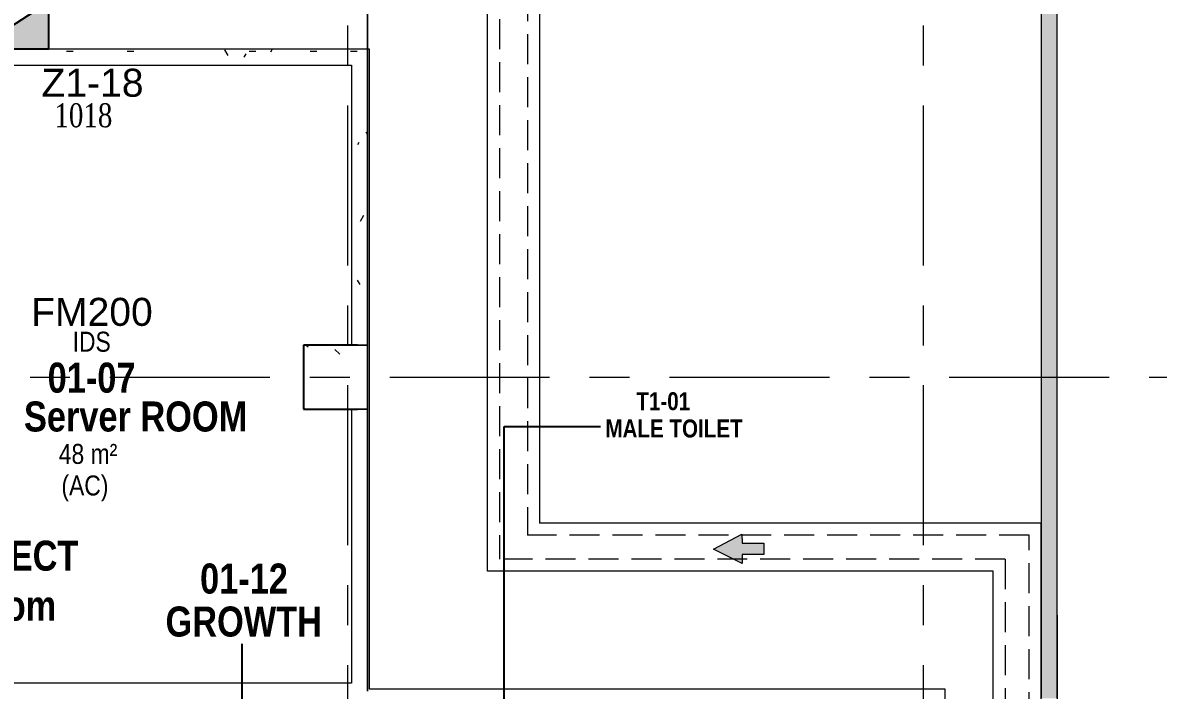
# Model space of a CAD drawing. Header units: millimetres. Extents: x -282761 to 137668, y -273845 to 94451.
# Drawn here: x 2757 to 16962, y -14337 to -5993 of the extents above; entities that cross this region are included whole.
import ezdxf

# ---------------------------------------------------------------- set-up
doc = ezdxf.new("R2010")
doc.units = ezdxf.units.MM
doc.linetypes.add('BLK_2 - 1ST__2ND_STOREY_PLAN-archi clean_11 SEPT 2024$0$IDA - Grid Line', pattern=[3500, 2000, -500, 500, -500])
doc.linetypes.add('BLK_2 - 1ST__2ND_STOREY_PLAN-archi clean_11 SEPT 2024$0$IDA - Hidden 065', pattern=[537.5, 375, -162.5])
for name, color, linetype in [('ADRESS', 42, 'Continuous'), ('M-_FIRE----_E-', 14, 'Continuous'), ('ROOMNAME', 7, 'Continuous'), ('ZONENAME', 152, 'Continuous')]:
    doc.layers.add(name, color=color, linetype=linetype)
for name, color, linetype, lineweight in [('BLK_2 - 1ST__2ND_STOREY_PLAN-archi clean_11 SEPT 2024$0$0-1', 8, 'Continuous', 5), ('BLK_2 - 1ST__2ND_STOREY_PLAN-archi clean_11 SEPT 2024$0$1599_DB_A_BLK2_HQ_R21- LINKVIEW_BLK2_1ST STOREY Toilet JOH$0$S-_COLN----_E', 8, 'Continuous', 9), ('BLK_2 - 1ST__2ND_STOREY_PLAN-archi clean_11 SEPT 2024$0$_CATCHMENT_DRAIN', 8, 'Continuous', 0), ('BLK_2 - 1ST__2ND_STOREY_PLAN-archi clean_11 SEPT 2024$0$_CATCHMENT_DRAIN_HD', 8, 'BLK_2 - 1ST__2ND_STOREY_PLAN-archi clean_11 SEPT 2024$0$IDA - Hidden 065', 0), ('BLK_2 - 1ST__2ND_STOREY_PLAN-archi clean_11 SEPT 2024$0$A-_DETA----_E-1', 8, 'Continuous', 9), ('BLK_2 - 1ST__2ND_STOREY_PLAN-archi clean_11 SEPT 2024$0$A-_FLOR----_E', 8, 'Continuous', 9), ('BLK_2 - 1ST__2ND_STOREY_PLAN-archi clean_11 SEPT 2024$0$A-_WALL----_E', 8, 'Continuous', 9), ('BLK_2 - 1ST__2ND_STOREY_PLAN-archi clean_11 SEPT 2024$0$A-_WALL----_E-1', 8, 'Continuous', 18), ('BLK_2 - 1ST__2ND_STOREY_PLAN-archi clean_11 SEPT 2024$0$A-_WALL----_H-1', 8, 'Continuous', 9), ('BLK_2 - 1ST__2ND_STOREY_PLAN-archi clean_11 SEPT 2024$0$A-_WALL----_H-2', 8, 'Continuous', 9), ('BLK_2 - 1ST__2ND_STOREY_PLAN-archi clean_11 SEPT 2024$0$A-_WALLPRTN_E-1', 8, 'Continuous', 18), ('BLK_2 - 1ST__2ND_STOREY_PLAN-archi clean_11 SEPT 2024$0$S-_ANOTGRID_E-1', 8, 'BLK_2 - 1ST__2ND_STOREY_PLAN-archi clean_11 SEPT 2024$0$IDA - Grid Line', 9), ('BLK_2 - 1ST__2ND_STOREY_PLAN-archi clean_11 SEPT 2024$0$S-_COLN----_E', 8, 'Continuous', 9), ('BLK_2 - 1ST__2ND_STOREY_PLAN-archi clean_11 SEPT 2024$0$S-_COLN----_E-1', 8, 'Continuous', 25), ('BLK_2 - 1ST__2ND_STOREY_PLAN-archi clean_11 SEPT 2024$0$S-_COLN----_E-2', 8, 'Continuous', 9)]:
    doc.layers.add(name, color=color, linetype=linetype, lineweight=lineweight)
doc.styles.add('BLK_2 - 1ST__2ND_STOREY_PLAN_12  JUNE 2024$0$Arial Narrow_2', font='ARIALN.TTF', dxfattribs={"height": 500})
doc.styles.add('BLK_2 - 1ST__2ND_STOREY_PLAN_12  JUNE 2024$0$Arial Narrow_4', font='ARIALN.TTF', dxfattribs={"height": 375})
doc.styles.add('BLK_2 - 1ST__2ND_STOREY_PLAN_12  JUNE 2024$0$Arial Narrow_B_2', font='ARIALNB.TTF', dxfattribs={"height": 500})
doc.styles.get("Standard").update_dxf_attribs({"font": 'arial.ttf'})
doc.styles.add('TIME', font='times.ttf', dxfattribs={"width": 0.8})
doc.dimstyles.new('ROOM', dxfattribs={"dimscale": 1000, "dimtxt": 0.18, "dimasz": 0.18, "dimexe": 0.18, "dimexo": 0.0625, "dimgap": 0.09, "dimtad": 0, "dimtih": 1, "dimtoh": 1, "dimdec": 0, "dimzin": 0, "dimdsep": 46, "dimtxsty": 'Standard', "dimblk": 'OBLIQUE', "dimcen": 0.09, "dimadec": 0, "dimazin": 0, "dimtfac": 1, "dimtdec": 0, "dimtofl": 0, "dimtmove": 0, "dimatfit": 3, "dimldrblk": 'DOT', "dimfxl": 1, "dimtolj": 1, "dimtzin": 0, "dimarcsym": 0})
pattern_1 = [(0, (0, 0), (1016, 254), [83.82, -678.18, 83.82, -678.18, -4064]), (0, (0, 0), (1016, 254), [-1524, 83.82, -1440.18, 83.82, -678.18, -1778]), (0, (0, 0), (1016, 254), [-3810, 83.82, -424.18, 83.82, -1186.18]), (120, (381, 127), (-727.97045, 752.8818), [83.82, -678.18, 83.82, -678.18, -4064]), (120, (381, 127), (-727.97045, 752.8818), [-1524, 83.82, -1440.18, 83.82, -678.18, -1778]), (120, (381, 127), (-727.97045, 752.8818), [-3810, 83.82, -424.18, 83.82, -1186.18]), (240, (508, 635), (-288.02955, -1006.8818), [83.82, -678.18, 83.82, -678.18, -4064]), (240, (508, 635), (-288.02955, -1006.8818), [-1524, 83.82, -1440.18, 83.82, -678.18, -1778]), (240, (508, 635), (-288.02955, -1006.8818), [-3810, 83.82, -424.18, 83.82, -1186.18])]

# ---------------------------------------------------------------- blocks, each defined once
blk = doc.blocks.new('_Dot')
at = {"color": 0, "linetype": 'ByBlock', "lineweight": -2}
blk.add_line((-0.5, 0), (-1, 0), dxfattribs=at)
at = {"color": 0, "linetype": 'ByBlock', "const_width": 0.5}
blk.add_lwpolyline([(-0.25, 0, 1), (0.25, 0, 1)], format="xyb", close=True, dxfattribs=at)
blk = doc.blocks.new('_Oblique')
at = {"color": 0, "linetype": 'ByBlock', "lineweight": -2}
blk.add_line((-0.5, -0.5), (0.5, 0.5), dxfattribs=at)
blk = doc.blocks.new('FM200 PANEL')
at = {"ltscale": 0.1}
h = blk.add_hatch(color=256, dxfattribs=at)
h.dxf.hatch_style = 1
h.paths.add_polyline_path([(-59571, -55914), (-60480, -56505), (-59571, -56505)])
blk.add_line((-60480, -56505), (-59571, -55914), dxfattribs=at)
blk.add_lwpolyline([(-60480, -55914), (-59571, -55914), (-59571, -56505), (-60480, -56505)], close=True, dxfattribs=at)
blk = doc.blocks.new('BLK_2 - 1ST__2ND_STOREY_PLAN-archi clean_11 SEPT 2024$0$1599_DB_A_BLK2_HQ_R21_rvt-1-BLK 2 1ST STOREY PLAN')
at = {"layer": 'BLK_2 - 1ST__2ND_STOREY_PLAN-archi clean_11 SEPT 2024$0$A-_WALL----_H-1'}
h = blk.add_hatch(dxfattribs=at)
h.set_pattern_fill('FP_4', color=256, style=0, pattern_type=2)
h.set_pattern_definition([(0, (0, 0), (635, 635), [79.375, -555.625]), (90, (0, 0), (-635, 635), [79.375, -555.625]), (135, (79.38, 0), (-635.0003, 0), [112.253, -785.772]), (0, (79.4, 357.2), (635, 635), [79.375, -555.625]), (45, (119.06, 317.5), (0, 635.0003), [56.127, -841.899]), (135, (119.06, 317.5), (-635.0003, 0), [56.127, -841.899]), (0, (317.5, 515.94), (635, 635), [112.253, -522.747]), (45, (317.5, 515.94), (0, 635.0003), [79.375, -818.651]), (135, (429.75, 515.94), (-635.0003, 0), [79.375, -818.651]), (90, (436.56, 158.75), (-635, 635), [79.375, -555.625]), (45, (436.56, 158.75), (0, 635.0003), [56.127, -841.899]), (135, (476.25, 198.44), (-635.0003, 0), [56.127, -841.899]), (0, (79.4, 158.75), (635, 635), [39.687, -531.812]), (0, (555.6, 317.5), (635, 635), [39.687, -531.812]), (90, (357.2, 396.9), (-635, 635), [39.687, -531.812]), (135, (436.56, 39.7), (-635.0003, 0), [56.127, -841.899]), (135, (158.75, 476.25), (-635.0003, 0), [56.127, -841.899]), (45, (297.66, 208.36), (0, 635.0003), [56.127, -841.899]), (90, (218.3, 79.4), (-635, 635), [9.922, -625.078]), (90, (248.05, 347.27), (-635, 635), [9.922, -625.078]), (90, (545.7, 456.4), (-635, 635), [9.922, -625.078]), (90, (555.6, 119.06), (-635, 635), [9.922, -625.078])])
h.paths.add_polyline_path([(-115611, -57165), (-115611, -36902), (-115811, -36902), (-115811, -57165)])
h = blk.add_hatch(dxfattribs=at)
h.set_pattern_fill('FP_3', color=256, style=0, pattern_type=2)
h.set_pattern_definition(pattern_1)
h.paths.add_polyline_path([(-129286, -49152), (-124236, -49152), (-124236, -49052), (-129286, -49052), (-129286, -49102)])
h.paths.add_polyline_path([(-130386, -49152), (-130386, -49052), (-130686, -49052), (-130686, -49152), (-130486, -49152)])
h.paths.add_polyline_path([(-131892, -49152), (-131786, -49152), (-131786, -49052), (-133786, -49052), (-133786, -49152)])
at = {"layer": 'BLK_2 - 1ST__2ND_STOREY_PLAN-archi clean_11 SEPT 2024$0$A-_WALL----_H-2'}
h = blk.add_hatch(dxfattribs=at)
h.set_pattern_fill('FP_3', color=256, style=0, pattern_type=2)
h.set_pattern_definition(pattern_1)
h.paths.add_polyline_path([(-124361, -57177), (-124236, -57177), (-124236, -53552), (-124361, -53552), (-124361, -57092)])
h.paths.add_polyline_path([(-124236, -52752), (-124236, -49152), (-124361, -49152), (-124361, -52752)])
at = {"layer": 'BLK_2 - 1ST__2ND_STOREY_PLAN-archi clean_11 SEPT 2024$0$S-_COLN----_E-2'}
h = blk.add_hatch(dxfattribs=at)
h.set_pattern_fill('FP_2', color=256, style=0, pattern_type=2)
h.set_pattern_definition([(50, (0, 0), (1821.84, -159.39), [190.5, -2095.5]), (355, (0, 0), (-352.428, 1910.567), [152.4, -1676.4]), (100.451, (151.8, -13.3), (1469.426, 1751.166), [161.9, -1780.9]), (46.184, (0, 508), (2710.79, -420.428), [285.75, -3143.25]), (96.636, (226, 473), (2374.026, 2474.276), [242.85, -2671.35]), (351.184, (0, 508), (2374.05, 2474.25), [228.6, -2514.6]), (21, (254, 381), (1516.144, -1022.652), [190.5, -2095.5]), (326, (254, 381), (618.02, 1841.88), [152.4, -1676.4]), (71.451, (380.3, 295.8), (2134.171, 819.212), [161.9, -1780.9]), (37.5, (0, 0), (30.886, 845.5504), [83.82, -1572.26, 83.82, -1617.98, -1682.75]), (37.5, (0, 0), (30.886, 845.5504), [-3357.88, 83.82, -1598.93]), (7.5, (0, 0), (668.1966, 1001.806), [83.82, -886.46, 83.82, -1534.16, -641.35]), (7.5, (0, 0), (668.1966, 1001.806), [-2588.26, 83.82, -557.53]), (327.5, (-566.4, 0), (1355.9093, -57.2896), [83.82, -551.18, 83.82, -1897.38, -2628.9]), (327.5, (-566.4, 0), (1355.9093, -57.2896), [-2616.2, 83.82, -2545.08]), (317.5, (-820.4, 0), (1481.293, 254.266), [83.82, -741.68, 83.82, -1231.9, -1866.9]), (317.5, (-820.4, 0), (1481.293, 254.266), [-2141.22, 83.82, -1783.08])])
h.paths.add_polyline_path([(-124361, -53552), (-124236, -53552), (-124236, -52752), (-125036, -52752), (-125036, -53552)])
at = {"layer": 'BLK_2 - 1ST__2ND_STOREY_PLAN-archi clean_11 SEPT 2024$0$A-_FLOR----_E'}
for p, q in [((-122736, -55577), (-122736, -37002)), ((-124236, -57077), (-124236, -47052)), ((-124236, -47052), (-124236, -57077)), ((-116411, -55577), (-122736, -55577))]:
    blk.add_line(p, q, dxfattribs=at)
at = {"layer": 'BLK_2 - 1ST__2ND_STOREY_PLAN-archi clean_11 SEPT 2024$0$A-_WALL----_E'}
for p, q in [((-124236, -49052), (-124236, -49152)), ((-124236, -52752), (-124236, -49152)), ((-124361, -52752), (-124236, -52752)), ((-124236, -52752), (-124236, -53552)), ((-124236, -53552), (-124361, -53552)), ((-124236, -57052), (-124236, -53552))]:
    blk.add_line(p, q, dxfattribs=at)
at = {"layer": 'BLK_2 - 1ST__2ND_STOREY_PLAN-archi clean_11 SEPT 2024$0$A-_WALL----_E-1'}
for p, q in [((-115811, -36902), (-115811, -57165)), ((-115611, -57165), (-115611, -36902)), ((-124436, -49252), (-124436, -52752)), ((-124211, -57052), (-124211, -49152)), ((-124436, -53552), (-124436, -56977)), ((-117236, -57052), (-124211, -57052)), ((-117036, -57052), (-117236, -57052)), ((-117011, -57052), (-117036, -57052)), ((-117011, -64562), (-117011, -57052))]:
    blk.add_line(p, q, dxfattribs=at)
at = {"layer": 'BLK_2 - 1ST__2ND_STOREY_PLAN-archi clean_11 SEPT 2024$0$A-_WALLPRTN_E-1'}
for p, q in [((-124236, -49052), (-129286, -49052)), ((-124211, -49052), (-124236, -49052)), ((-124211, -49152), (-124211, -49052)), ((-129261, -49252), (-124436, -49252)), ((-124436, -56977), (-135286, -56977))]:
    blk.add_line(p, q, dxfattribs=at)
at = {"layer": 'BLK_2 - 1ST__2ND_STOREY_PLAN-archi clean_11 SEPT 2024$0$S-_COLN----_E'}
for p, q in [((-124236, -52752), (-124361, -52752)), ((-124236, -53552), (-124236, -52752)), ((-124361, -53552), (-124236, -53552))]:
    blk.add_line(p, q, dxfattribs=at)
at = {"layer": 'BLK_2 - 1ST__2ND_STOREY_PLAN-archi clean_11 SEPT 2024$0$S-_COLN----_E-1'}
for p, q in [((-124361, -52752), (-125036, -52752)), ((-125036, -52752), (-125036, -53552)), ((-125036, -53552), (-124361, -53552))]:
    blk.add_line(p, q, dxfattribs=at)
blk = doc.blocks.new('BLK_2 - 1ST__2ND_STOREY_PLAN-archi clean_11 SEPT 2024')
at = {"layer": 'BLK_2 - 1ST__2ND_STOREY_PLAN-archi clean_11 SEPT 2024$0$1599_DB_A_BLK2_HQ_R21- LINKVIEW_BLK2_1ST STOREY Toilet JOH$0$S-_COLN----_E'}
h = blk.add_hatch(dxfattribs=at)
h.set_pattern_fill('FP_3', color=256, style=0, pattern_type=2)
h.set_pattern_definition([(0, (-131307.1, -42727.7), (635, 635), [79.375, -555.625]), (90, (-131307.1, -42727.7), (-635, 635), [79.375, -555.625]), (135, (-131227.7, -42727.7), (-635, 0), [112.253, -785.772]), (0, (-131227.7, -42370.5), (635, 635), [79.375, -555.625]), (45, (-131188, -42410.2), (0, 635), [56.127, -841.899]), (135, (-131188, -42410.2), (-635, 0), [56.127, -841.899]), (0, (-130989.6, -42211.8), (635, 635), [112.253, -522.747]), (45, (-130989.6, -42211.8), (0, 635), [79.375, -818.651]), (135, (-130877.33, -42211.8), (-635, 0), [79.375, -818.651]), (90, (-130870.5, -42568.96), (-635, 635), [79.375, -555.625]), (45, (-130870.5, -42568.96), (0, 635), [56.127, -841.899]), (135, (-130830.83, -42529.3), (-635, 0), [56.127, -841.899]), (0, (-131227.7, -42568.96), (635, 635), [39.687, -531.812]), (0, (-130751.46, -42410.2), (635, 635), [39.687, -531.812]), (90, (-130949.9, -42330.84), (-635, 635), [39.687, -531.813]), (135, (-130870.5, -42688.03), (-635, 0), [56.127, -841.899]), (135, (-131148.33, -42251.46), (-635, 0), [56.127, -841.899]), (45, (-131009.43, -42519.36), (0, 635), [56.127, -841.899]), (90, (-131088.8, -42648.34), (-635, 635), [9.922, -625.078]), (90, (-131059.03, -42380.45), (-635, 635), [9.922, -625.078]), (90, (-130761.4, -42271.3), (-635, 635), [9.922, -625.078]), (90, (-130751.46, -42608.65), (-635, 635), [9.922, -625.078])])
h.paths.add_polyline_path([(-115811, -57165), (-115611, -57165), (-115611, -36902), (-115811, -36902), (-115811, -55903)], flags=0)
h = blk.add_hatch(dxfattribs=at)
h.set_pattern_fill('FP_1', color=256, style=0, pattern_type=2)
h.set_pattern_definition([(50, (-131307.1, -42727.7), (1821.84, -159.39), [190.5, -2095.5]), (355, (-131307, -42727.7), (-352.43, 1910.57), [152.4, -1676.4]), (100.451, (-131155.3, -42741), (1469.43, 1751.17), [161.9, -1780.9]), (46.184, (-131307, -42219.7), (2710.8, -420.43), [285.75, -3143.25]), (96.636, (-131081.2, -42254.7), (2374, 2474.3), [242.85, -2671.35]), (351.184, (-131307, -42219.7), (2374.05, 2474.25), [228.6, -2514.6]), (21, (-131053.1, -42346.7), (1516.14, -1022.65), [190.5, -2095.5]), (326, (-131053, -42346.7), (618.02, 1841.88), [152.4, -1676.4]), (71.451, (-130926.7, -42432), (2134.17, 819.21), [161.9, -1780.9]), (37.5, (-131307.1, -42727.7), (30.886, 845.55), [83.82, -1572.26, 83.82, -1617.98, -1682.75]), (37.5, (-131307.1, -42727.7), (30.886, 845.55), [-3357.88, 83.82, -1598.93]), (7.5, (-131307.1, -42727.7), (668.197, 1001.806), [83.82, -886.46, 83.82, -1534.16, -641.35]), (7.5, (-131307.1, -42727.7), (668.197, 1001.806), [-2588.26, 83.82, -557.53]), (327.5, (-131873.5, -42727.7), (1355.91, -57.29), [83.82, -551.18, 83.82, -1897.38, -2628.9]), (327.5, (-131873.5, -42727.7), (1355.91, -57.29), [-2616.2, 83.82, -2545.08]), (317.5, (-132127.5, -42727.7), (1481.29, 254.27), [83.82, -741.68, 83.82, -1231.9, -1866.9]), (317.5, (-132127.5, -42727.7), (1481.29, 254.27), [-2141.22, 83.82, -1783.08])])
h.paths.add_polyline_path([(-124236, -53552), (-124236, -52752), (-125036, -52752), (-125036, -53552), (-124361, -53552)], flags=0)
at = {"layer": 'BLK_2 - 1ST__2ND_STOREY_PLAN-archi clean_11 SEPT 2024$0$A-_DETA----_E-1'}
h = blk.add_hatch(color=256, dxfattribs=at)
h.dxf.hatch_style = 1
h.paths.add_polyline_path([(-119908, -55300), (-119553, -55114), (-119551, -55226), (-119279, -55224), (-119278, -55366), (-119550, -55368), (-119549, -55480)])
at = {"layer": 'BLK_2 - 1ST__2ND_STOREY_PLAN-archi clean_11 SEPT 2024$0$1599_DB_A_BLK2_HQ_R21- LINKVIEW_BLK2_1ST STOREY Toilet JOH$0$S-_COLN----_E'}
for p, q in [((-115811, -36902), (-115811, -57165)), ((-115611, -57165), (-115611, -36902)), ((-122736, -55577), (-122736, -37002)), ((-125036, -52752), (-125036, -53552)), ((-124361, -52752), (-125036, -52752)), ((-125036, -53552), (-124361, -53552)), ((-116411, -55577), (-122736, -55577)), ((-115811, -57052), (-115811, -55577)), ((-117011, -57052), (-124211, -57052)), ((-117011, -64562), (-117011, -57052))]:
    blk.add_line(p, q, dxfattribs=at)
at = {"layer": 'BLK_2 - 1ST__2ND_STOREY_PLAN-archi clean_11 SEPT 2024$0$_CATCHMENT_DRAIN'}
for p, q in [((-122086, -36352), (-122086, -54977)), ((-122736, -55577), (-122736, -37002)), ((-115811, -54977), (-122086, -54977)), ((-115811, -64062), (-115811, -54977)), ((-116411, -55577), (-122686, -55577)), ((-116411, -64062), (-116411, -55577))]:
    blk.add_line(p, q, dxfattribs=at)
at = {"layer": 'BLK_2 - 1ST__2ND_STOREY_PLAN-archi clean_11 SEPT 2024$0$_CATCHMENT_DRAIN_HD'}
for p, q in [((-122236, -36502), (-122236, -55127)), ((-122586, -36852), (-122586, -55427)), ((-115961, -55127), (-122236, -55127)), ((-116261, -55427), (-122536, -55427))]:
    blk.add_line(p, q, dxfattribs=at)
blk.add_lwpolyline([(-116261, -55427), (-116261, -63912), (-115961, -63912), (-115961, -55127)], dxfattribs=at)
at = {"layer": 'BLK_2 - 1ST__2ND_STOREY_PLAN-archi clean_11 SEPT 2024$0$A-_DETA----_E-1'}
blk.add_line((-115611, -56124), (-115611, -64562), dxfattribs=at)
blk.add_lwpolyline([(-119908, -55300), (-119553, -55114), (-119551, -55226), (-119279, -55224), (-119278, -55366), (-119550, -55368), (-119549, -55480)], close=True, dxfattribs=at)
at = {"layer": 'BLK_2 - 1ST__2ND_STOREY_PLAN-archi clean_11 SEPT 2024$0$S-_ANOTGRID_E-1'}
for p, q in [((-124486, -28753), (-124486, -124071)), ((-117286, -28753), (-117286, -124071)), ((-141459, -53152), (-97514, -53152))]:
    blk.add_line(p, q, dxfattribs=at)
at = {"layer": 'BLK_2 - 1ST__2ND_STOREY_PLAN-archi clean_11 SEPT 2024$0$0-1'}
blk.add_blockref('BLK_2 - 1ST__2ND_STOREY_PLAN-archi clean_11 SEPT 2024$0$1599_DB_A_BLK2_HQ_R21_rvt-1-BLK 2 1ST STOREY PLAN', (0, 0), dxfattribs=at)

msp = doc.modelspace()

# ---------------------------------------------------------------- block references
at = {"layer": 'BLK_2 - 1ST__2ND_STOREY_PLAN-archi clean_11 SEPT 2024$0$_CATCHMENT_DRAIN'}
msp.add_blockref('BLK_2 - 1ST__2ND_STOREY_PLAN-archi clean_11 SEPT 2024', (131307.1, 42727.7), dxfattribs=at)
at = {"layer": 'M-_FIRE----_E-'}
msp.add_blockref('FM200 PANEL', (62651.1, 50180.3), dxfattribs=at)

# ---------------------------------------------------------------- texts
at = {"layer": 'ADRESS', "insert": (3152.9, -6999.4), "char_height": 300, "width": 1194.075, "attachment_point": 1, "style": 'TIME'}
msp.add_mtext('1018', dxfattribs=at)
at = {"layer": 'ROOMNAME', "attachment_point": 1}
for s, insert, char_height, width, style in [('IDS', (3380.7, -9855), 250, 1843.881, 'BLK_2 - 1ST__2ND_STOREY_PLAN_12  JUNE 2024$0$Arial Narrow_2'), ('01-07', (3068.8, -10241.8), 375, 3248.633, 'BLK_2 - 1ST__2ND_STOREY_PLAN_12  JUNE 2024$0$Arial Narrow_B_2'), ('T1-01', (10433, -10611), 224.83, 1947.683, 'BLK_2 - 1ST__2ND_STOREY_PLAN_12  JUNE 2024$0$Arial Narrow_B_2'), ('OT Server ROOM', (2056.6, -10727.2), 375, 3689.204, 'BLK_2 - 1ST__2ND_STOREY_PLAN_12  JUNE 2024$0$Arial Narrow_B_2'), ('MALE TOILET', (10045.7, -10952.4), 224.827, 1947.683, 'BLK_2 - 1ST__2ND_STOREY_PLAN_12  JUNE 2024$0$Arial Narrow_B_2'), ('48 m²', (3207.7, -11257.4), 250, 1362.869, 'BLK_2 - 1ST__2ND_STOREY_PLAN_12  JUNE 2024$0$Arial Narrow_4'), ('(AC)', (3240.9, -11652.1), 250, 1102.32, 'BLK_2 - 1ST__2ND_STOREY_PLAN_12  JUNE 2024$0$Arial Narrow_4'), ('\\pi1046.2;EVC/ ELECT \\P\\pi1342.1;DB Room', (-122.3, -12467), 375, 4581.754, 'BLK_2 - 1ST__2ND_STOREY_PLAN_12  JUNE 2024$0$Arial Narrow_B_2'), ('01-12', (4975.4, -12753.2), 375, 3248.633, 'BLK_2 - 1ST__2ND_STOREY_PLAN_12  JUNE 2024$0$Arial Narrow_B_2'), ('GROWTH', (4543.5, -13290.5), 375, 3248.633, 'BLK_2 - 1ST__2ND_STOREY_PLAN_12  JUNE 2024$0$Arial Narrow_B_2')]:
    msp.add_mtext(s, dxfattribs=dict(at, insert=insert, char_height=char_height, width=width, style=style))
at = {"layer": 'ZONENAME', "char_height": 350, "width": 1018.47, "attachment_point": 1}
for s, insert in [('\\pi-113.77;Z1-18', (3105.1, -6567.8)), ('\\pi-219.89;FM200 ', (3082, -9431.8))]:
    msp.add_mtext(s, dxfattribs=dict(at, insert=insert))

# ---------------------------------------------------------------- leaders
at = {"layer": 'ROOMNAME'}
for points in [[(8780.6, -15017.2), (8780.6, -11039.7), (9983.8, -11039.7)], [(5502.2, -14805), (5502.2, -13756.2)]]:
    msp.add_leader(points, dimstyle='ROOM', override={"dimgap": 0.09, "dimtad": 0}, dxfattribs=at)

doc.saveas('drawing.dxf')
